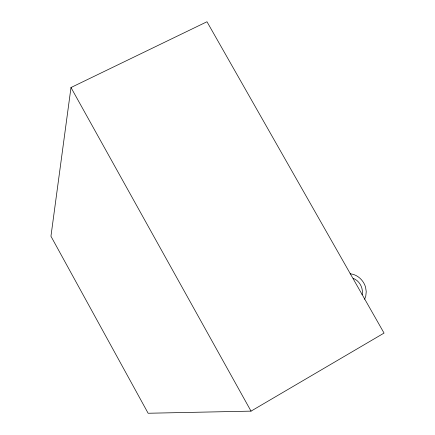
<?xml version="1.0" encoding="UTF-8"?>
<svg xmlns="http://www.w3.org/2000/svg" width="435" height="435" viewBox="0 0 435 435"><rect width="100%" height="100%" fill="white"/><g stroke="black" fill="none" stroke-linecap="round" stroke-linejoin="round"><path stroke-width="0.65" d="M362.116 294.761C363.502 288.117 359.598 280.771 353.215 278.389M70.992 87.527L50.949 236.248L148.134 413.25L251.028 411.135L384.051 333.079L206.984 21.75L70.992 87.527L251.028 411.135M364.601 299.264L365.753 296.262L366.243 291.716L365.563 287.127C363.524 280.232 357.434 274.436 350.121 273.811"/></g></svg>
